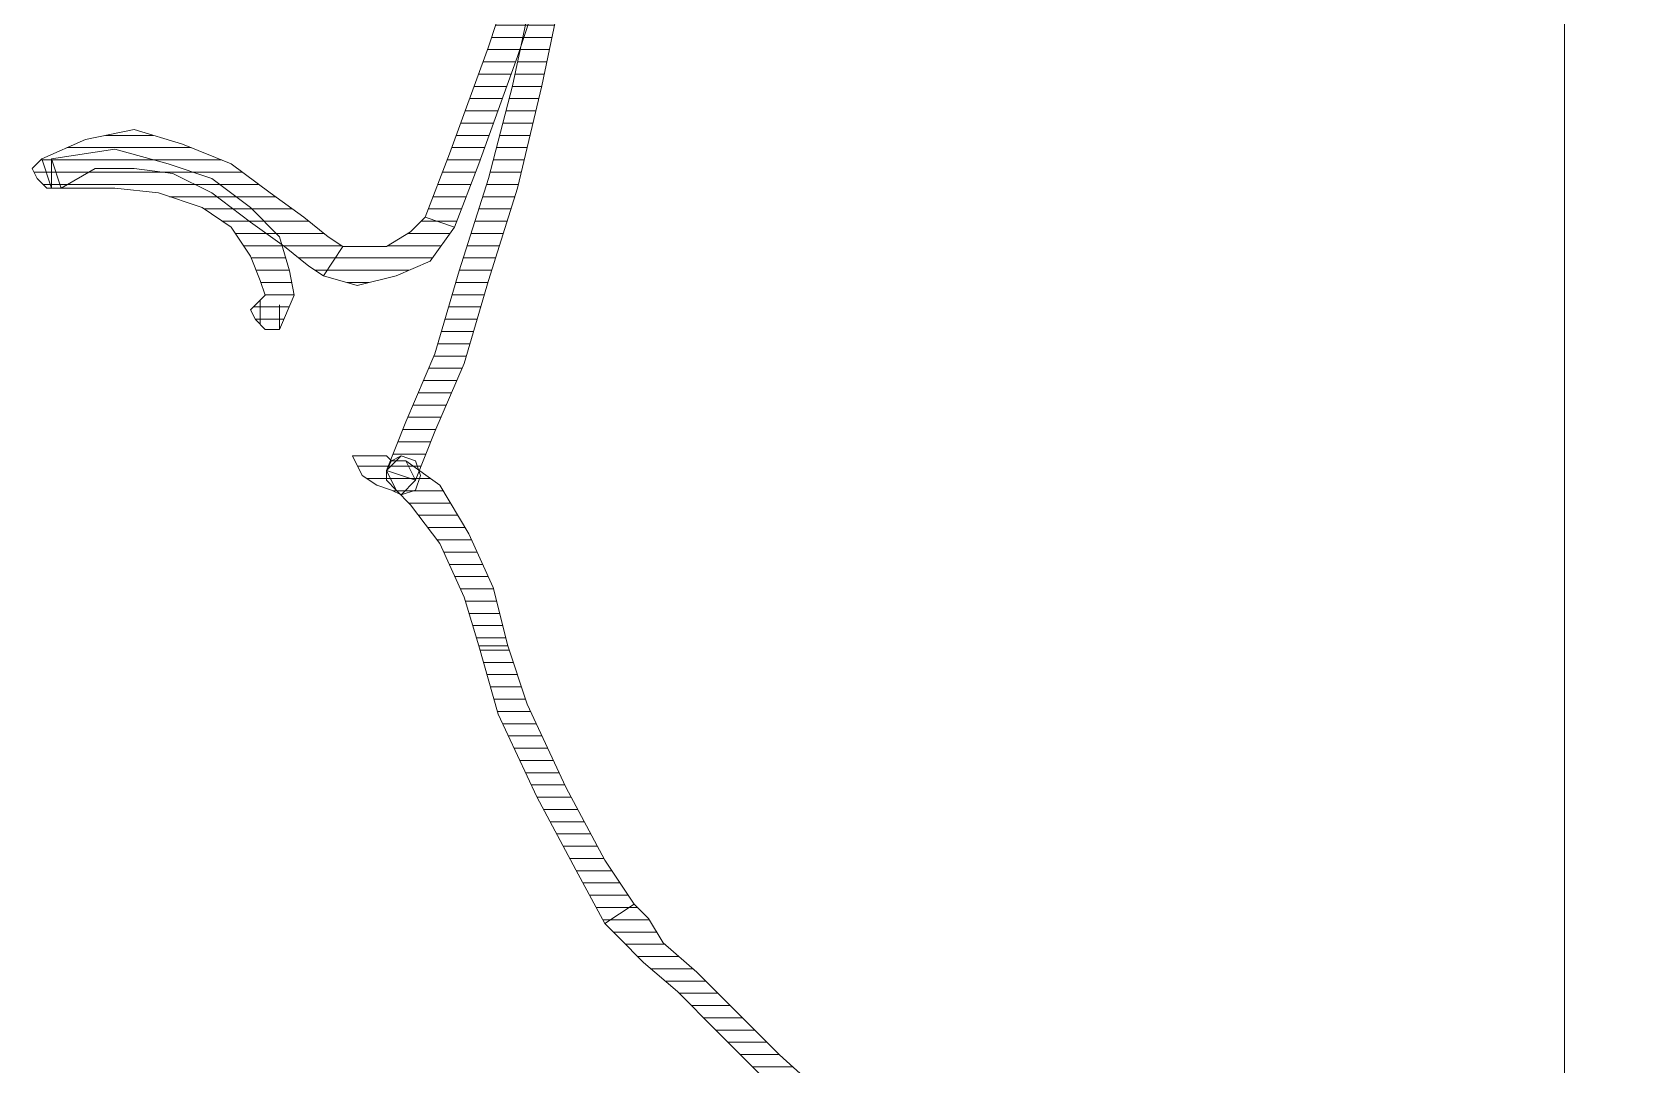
# Model space of a CAD drawing. Header units: centimetres. Extents: x 54005 to 61405, y 90310 to 94744.
# Drawn here: x 56850.01 to 56866.46, y 91921.99 to 91932.52 of the extents above; entities that cross this region are included whole.
import ezdxf

# ---------------------------------------------------------------- set-up
doc = ezdxf.new("R2010")
doc.units = ezdxf.units.CM
doc.header["$LTSCALE"] = 25
doc.layers.get('0').update_dxf_attribs({"lineweight": 0})
doc.layers.add('ÖLCULENDIRME', color=115, linetype='Continuous', lineweight=5)
pattern_1 = [(360, (-5108.51305, -673.59423), (1e-16, 0.125), [25])]

# ---------------------------------------------------------------- blocks, each defined once
blk = doc.blocks.new('by')
at = {"ltscale": 30}
h = blk.add_hatch(dxfattribs=at)
h.set_pattern_fill('DC_LINES', color=256, scale=0.1, style=0)
h.set_pattern_definition(pattern_1)
edge = h.paths.add_edge_path(flags=0)
edge.add_line((6396.845, 2243.931), (6396.697, 2244.08))
edge.add_line((6396.697, 2244.08), (6396.549, 2244.328))
edge.add_line((6396.549, 2244.328), (6396.203, 2244.627))
edge.add_line((6396.203, 2244.627), (6395.806, 2245.024))
edge.add_line((6395.806, 2245.024), (6395.362, 2245.471))
edge.add_line((6395.362, 2245.471), (6394.867, 2245.918))
edge.add_line((6394.867, 2245.918), (6394.372, 2246.464))
edge.add_line((6394.372, 2246.464), (6393.878, 2247.011))
edge.add_line((6393.878, 2247.011), (6394.075, 2247.21))
edge.add_line((6394.075, 2247.21), (6394.57, 2246.663))
edge.add_line((6394.57, 2246.663), (6395.064, 2246.117))
edge.add_line((6395.064, 2246.117), (6395.559, 2245.67))
edge.add_line((6395.559, 2245.67), (6396.005, 2245.223))
edge.add_line((6396.005, 2245.223), (6396.4, 2244.825))
edge.add_line((6396.4, 2244.825), (6396.747, 2244.527))
edge.add_line((6396.747, 2244.527), (6396.994, 2244.279))
edge.add_line((6396.994, 2244.279), (6397.142, 2244.13))
h = blk.add_hatch(dxfattribs=at)
h.set_pattern_fill('DC_LINES', color=256, scale=0.1, style=0)
h.set_pattern_definition(pattern_1)
edge = h.paths.add_edge_path(flags=0)
edge.add_line((6398.133, 2241.298), (6397.934, 2241.894))
edge.add_line((6397.934, 2241.894), (6397.539, 2242.739))
edge.add_line((6397.539, 2242.739), (6397.142, 2243.484))
edge.add_line((6397.142, 2243.484), (6396.845, 2243.931))
edge.add_line((6396.845, 2243.931), (6397.142, 2244.13))
edge.add_line((6397.142, 2244.13), (6397.439, 2243.583))
edge.add_line((6397.439, 2243.583), (6397.836, 2242.838))
edge.add_line((6397.836, 2242.838), (6398.231, 2241.994))
edge.add_line((6398.231, 2241.994), (6398.428, 2241.298))
h = blk.add_hatch(dxfattribs=at)
h.set_pattern_fill('DC_LINES', color=256, scale=0.1, style=0)
h.set_pattern_definition(pattern_1)
edge = h.paths.add_edge_path(flags=0)
edge.add_line((6399.072, 2239.609), (6399.171, 2239.411))
edge.add_line((6399.171, 2239.411), (6398.825, 2239.659))
edge.add_line((6398.825, 2239.659), (6398.528, 2240.156))
edge.add_line((6398.528, 2240.156), (6398.281, 2240.702))
edge.add_line((6398.281, 2240.702), (6398.133, 2241.298))
edge.add_line((6398.133, 2241.298), (6398.428, 2241.298))
edge.add_line((6398.428, 2241.298), (6398.578, 2240.802))
edge.add_line((6398.578, 2240.802), (6398.825, 2240.255))
edge.add_line((6398.825, 2240.255), (6399.122, 2239.858))
edge.add_line((6399.122, 2239.858), (6399.27, 2239.709))
edge.add_line((6399.27, 2239.709), (6399.369, 2239.51))
edge.add_line((6399.369, 2239.51), (6399.27, 2239.709))
edge.add_line((6399.27, 2239.709), (6399.369, 2239.609))
edge.add_line((6399.369, 2239.609), (6399.369, 2239.51))
edge.add_line((6399.369, 2239.51), (6399.319, 2239.411))
edge.add_line((6399.319, 2239.411), (6399.171, 2239.411))
h = blk.add_hatch(dxfattribs=at)
h.set_pattern_fill('DC_LINES', color=256, scale=0.1, style=0)
h.set_pattern_definition(pattern_1)
edge = h.paths.add_edge_path(flags=0)
edge.add_line((6399.072, 2239.609), (6399.22, 2239.758))
edge.add_line((6399.22, 2239.758), (6399.319, 2239.709))
edge.add_line((6399.319, 2239.709), (6399.468, 2239.659))
edge.add_line((6399.468, 2239.659), (6399.616, 2239.56))
edge.add_line((6399.616, 2239.56), (6399.716, 2239.361))
edge.add_line((6399.716, 2239.361), (6399.419, 2239.361))
edge.add_line((6399.419, 2239.361), (6399.369, 2239.361))
edge.add_line((6399.369, 2239.361), (6399.319, 2239.411))
edge.add_line((6399.319, 2239.411), (6399.22, 2239.361))
edge.add_line((6399.22, 2239.361), (6399.369, 2239.51))
edge.add_line((6399.369, 2239.51), (6399.22, 2239.361))
edge.add_line((6399.22, 2239.361), (6399.072, 2239.411))
edge.add_line((6399.072, 2239.411), (6399.023, 2239.56))
edge.add_line((6399.023, 2239.56), (6399.072, 2239.709))
edge.add_line((6399.072, 2239.709), (6399.22, 2239.758))
h = blk.add_hatch(dxfattribs=at)
h.set_pattern_fill('DC_LINES', color=256, scale=0.1, style=0)
h.set_pattern_definition(pattern_1)
edge = h.paths.add_edge_path(flags=0)
edge.add_line((6397.687, 2233.052), (6397.341, 2233.052))
edge.add_line((6397.341, 2233.052), (6397.439, 2233.798))
edge.add_line((6397.439, 2233.798), (6397.588, 2234.642))
edge.add_line((6397.588, 2234.642), (6397.786, 2235.586))
edge.add_line((6397.786, 2235.586), (6398.033, 2236.629))
edge.add_line((6398.033, 2236.629), (6398.33, 2237.573))
edge.add_line((6398.33, 2237.573), (6398.578, 2238.417))
edge.add_line((6398.578, 2238.417), (6398.874, 2239.113))
edge.add_line((6398.874, 2239.113), (6399.072, 2239.609))
edge.add_line((6399.072, 2239.609), (6399.369, 2239.51))
edge.add_line((6399.369, 2239.51), (6399.171, 2239.013))
edge.add_line((6399.171, 2239.013), (6398.874, 2238.318))
edge.add_line((6398.874, 2238.318), (6398.627, 2237.473))
edge.add_line((6398.627, 2237.473), (6398.33, 2236.53))
edge.add_line((6398.33, 2236.53), (6398.083, 2235.586))
edge.add_line((6398.083, 2235.586), (6397.884, 2234.642))
edge.add_line((6397.884, 2234.642), (6397.736, 2233.798))
edge.add_line((6397.736, 2233.798), (6397.736, 2233.052))
edge.add_line((6397.736, 2233.052), (6397.39, 2233.052))
edge.add_line((6397.39, 2233.052), (6397.736, 2233.052))
edge.add_line((6397.736, 2233.052), (6397.687, 2232.903))
edge.add_line((6397.687, 2232.903), (6397.539, 2232.854))
edge.add_line((6397.539, 2232.854), (6397.39, 2232.903))
edge.add_line((6397.39, 2232.903), (6397.341, 2233.052))
h = blk.add_hatch(dxfattribs=at)
h.set_pattern_fill('DC_LINES', color=256, scale=0.1, style=0)
h.set_pattern_definition(pattern_1)
edge = h.paths.add_edge_path(flags=0)
edge.add_line((6397.341, 2233.052), (6397.439, 2233.798))
edge.add_line((6397.439, 2233.798), (6397.588, 2234.642))
edge.add_line((6397.588, 2234.642), (6397.786, 2235.586))
edge.add_line((6397.786, 2235.586), (6398.033, 2236.629))
edge.add_line((6398.033, 2236.629), (6398.33, 2237.573))
edge.add_line((6398.33, 2237.573), (6398.578, 2238.417))
edge.add_line((6398.578, 2238.417), (6398.874, 2239.113))
edge.add_line((6398.874, 2239.113), (6399.072, 2239.609))
edge.add_line((6399.072, 2239.609), (6399.369, 2239.51))
edge.add_line((6399.369, 2239.51), (6399.171, 2239.013))
edge.add_line((6399.171, 2239.013), (6398.874, 2238.318))
edge.add_line((6398.874, 2238.318), (6398.627, 2237.473))
edge.add_line((6398.627, 2237.473), (6398.33, 2236.53))
edge.add_line((6398.33, 2236.53), (6398.083, 2235.586))
edge.add_line((6398.083, 2235.586), (6397.884, 2234.642))
edge.add_line((6397.884, 2234.642), (6397.736, 2233.798))
edge.add_line((6397.736, 2233.798), (6397.736, 2233.052))
h = blk.add_hatch(dxfattribs=at)
h.set_pattern_fill('DC_LINES', color=256, scale=0.1, style=0)
h.set_pattern_definition(pattern_1)
edge = h.paths.add_edge_path(flags=0)
edge.add_line((6400.655, 2238.02), (6400.655, 2237.771))
edge.add_line((6400.655, 2237.771), (6400.606, 2237.722))
edge.add_line((6400.606, 2237.722), (6400.655, 2237.573))
edge.add_line((6400.655, 2237.573), (6400.755, 2237.324))
edge.add_line((6400.755, 2237.324), (6400.952, 2237.026))
edge.add_line((6400.952, 2237.026), (6401.249, 2236.828))
edge.add_line((6401.249, 2236.828), (6401.694, 2236.679))
edge.add_line((6401.694, 2236.679), (6402.139, 2236.629))
edge.add_line((6402.139, 2236.629), (6402.783, 2236.629))
edge.add_line((6402.783, 2236.629), (6402.783, 2236.331))
edge.add_line((6402.783, 2236.331), (6402.139, 2236.232))
edge.add_line((6402.139, 2236.232), (6401.595, 2236.381))
edge.add_line((6401.595, 2236.381), (6401.15, 2236.53))
edge.add_line((6401.15, 2236.53), (6400.755, 2236.828))
edge.add_line((6400.755, 2236.828), (6400.458, 2237.126))
edge.add_line((6400.458, 2237.126), (6400.358, 2237.473))
edge.add_line((6400.358, 2237.473), (6400.309, 2237.722))
edge.add_line((6400.309, 2237.722), (6400.458, 2238.07))
edge.add_line((6400.458, 2238.07), (6400.458, 2237.821))
edge.add_line((6400.458, 2237.821), (6400.458, 2238.07))
edge.add_line((6400.458, 2238.07), (6400.606, 2238.07))
edge.add_line((6400.606, 2238.07), (6400.705, 2237.97))
edge.add_line((6400.705, 2237.97), (6400.755, 2237.871))
edge.add_line((6400.755, 2237.871), (6400.655, 2237.771))
h = blk.add_hatch(dxfattribs=at)
h.set_pattern_fill('DC_LINES', color=256, scale=0.1, style=0)
h.set_pattern_definition(pattern_1)
edge = h.paths.add_edge_path(flags=0)
edge.add_line((6399.814, 2237.225), (6399.666, 2237.225))
edge.add_line((6399.666, 2237.225), (6399.369, 2237.225))
edge.add_line((6399.369, 2237.225), (6399.122, 2237.076))
edge.add_line((6399.122, 2237.076), (6398.973, 2236.927))
edge.add_line((6398.973, 2236.927), (6398.676, 2237.026))
edge.add_line((6398.676, 2237.026), (6398.924, 2237.374))
edge.add_line((6398.924, 2237.374), (6399.27, 2237.523))
edge.add_line((6399.27, 2237.523), (6399.666, 2237.622))
edge.add_line((6399.666, 2237.622), (6400.012, 2237.523))
h = blk.add_hatch(dxfattribs=at)
h.set_pattern_fill('DC_LINES', color=256, scale=0.1, style=0)
h.set_pattern_definition(pattern_1)
edge = h.paths.add_edge_path(flags=0)
edge.add_line((6402.783, 2236.629), (6402.882, 2236.331))
edge.add_line((6402.882, 2236.331), (6402.436, 2236.132))
edge.add_line((6402.436, 2236.132), (6401.942, 2236.033))
edge.add_line((6401.942, 2236.033), (6401.447, 2236.182))
edge.add_line((6401.447, 2236.182), (6400.952, 2236.381))
edge.add_line((6400.952, 2236.381), (6400.556, 2236.679))
edge.add_line((6400.556, 2236.679), (6400.21, 2236.927))
edge.add_line((6400.21, 2236.927), (6399.963, 2237.126))
edge.add_line((6399.963, 2237.126), (6399.814, 2237.225))
edge.add_line((6399.814, 2237.225), (6400.012, 2237.523))
edge.add_line((6400.012, 2237.523), (6400.161, 2237.424))
edge.add_line((6400.161, 2237.424), (6400.408, 2237.225))
edge.add_line((6400.408, 2237.225), (6400.755, 2236.977))
edge.add_line((6400.755, 2236.977), (6401.15, 2236.679))
edge.add_line((6401.15, 2236.679), (6401.546, 2236.48))
edge.add_line((6401.546, 2236.48), (6401.942, 2236.43))
edge.add_line((6401.942, 2236.43), (6402.338, 2236.43))
edge.add_line((6402.338, 2236.43), (6402.684, 2236.629))
edge.add_line((6402.684, 2236.629), (6402.783, 2236.331))
edge.add_line((6402.783, 2236.331), (6402.684, 2236.629))
edge.add_line((6402.684, 2236.629), (6402.833, 2236.629))
edge.add_line((6402.833, 2236.629), (6402.931, 2236.53))
edge.add_line((6402.931, 2236.53), (6402.98, 2236.43))
edge.add_line((6402.98, 2236.43), (6402.882, 2236.331))
h = blk.add_hatch(dxfattribs=at)
h.set_pattern_fill('DC_LINES', color=256, scale=0.1, style=0)
h.set_pattern_definition(pattern_1)
edge = h.paths.add_edge_path(flags=0)
edge.add_line((6398.973, 2236.927), (6398.726, 2236.281))
edge.add_line((6398.726, 2236.281), (6398.33, 2235.188))
edge.add_line((6398.33, 2235.188), (6397.934, 2233.996))
edge.add_line((6397.934, 2233.996), (6397.687, 2233.052))
edge.add_line((6397.687, 2233.052), (6397.39, 2233.052))
edge.add_line((6397.39, 2233.052), (6397.637, 2234.096))
edge.add_line((6397.637, 2234.096), (6398.033, 2235.288))
edge.add_line((6398.033, 2235.288), (6398.428, 2236.381))
edge.add_line((6398.428, 2236.381), (6398.676, 2237.026))
for p, q in [((6395.362, 2245.471, -4.505), (6394.867, 2245.918, -4.505)), ((6395.559, 2245.67, -4.505), (6396.005, 2245.223, -4.505)), ((6395.806, 2245.024, -4.505), (6395.362, 2245.471, -4.505)), ((6396.005, 2245.223, -4.505), (6396.4, 2244.825, -4.505)), ((6396.203, 2244.627, -4.505), (6395.806, 2245.024, -4.505)), ((6396.4, 2244.825, -4.505), (6396.747, 2244.527, -4.505)), ((6396.549, 2244.328, -4.505), (6396.203, 2244.627, -4.505)), ((6396.747, 2244.527, -4.505), (6396.994, 2244.279, -4.505)), ((6396.697, 2244.08, -4.505), (6396.549, 2244.328, -4.505)), ((6396.994, 2244.279, -4.505), (6397.142, 2244.13, -4.505)), ((6396.845, 2243.931, -4.505), (6396.697, 2244.08, -4.505)), ((6397.142, 2244.13, -4.505), (6396.845, 2243.931, -4.505)), ((6396.845, 2243.931, -4.505), (6397.142, 2244.13, -4.505)), ((6397.142, 2244.13, -4.505), (6397.142, 2244.13, -4.505)), ((6397.142, 2244.13, -4.505), (6397.439, 2243.583, -4.505)), ((6396.845, 2243.931, -4.505), (6396.845, 2243.931, -4.505)), ((6396.845, 2243.931, -4.505), (6396.845, 2243.931, -4.505)), ((6397.142, 2243.484, -4.505), (6396.845, 2243.931, -4.505)), ((6397.439, 2243.583, -4.505), (6397.836, 2242.838, -4.505)), ((6397.539, 2242.739, -4.505), (6397.142, 2243.484, -4.505)), ((6397.836, 2242.838, -4.505), (6398.231, 2241.994, -4.505)), ((6397.934, 2241.894, -4.505), (6397.539, 2242.739, -4.505)), ((6398.231, 2241.994, -4.505), (6398.428, 2241.298, -4.505)), ((6398.133, 2241.298, -4.505), (6397.934, 2241.894, -4.505)), ((6398.133, 2241.298, -4.505), (6398.133, 2241.298, -4.505)), ((6398.428, 2241.298, -4.505), (6398.133, 2241.298, -4.505)), ((6398.133, 2241.298, -4.505), (6398.133, 2241.298, -4.505)), ((6398.281, 2240.702, -4.505), (6398.133, 2241.298, -4.505)), ((6398.133, 2241.298, -4.505), (6398.428, 2241.298, -4.505)), ((6398.428, 2241.298, -4.505), (6398.428, 2241.298, -4.505)), ((6398.428, 2241.298, -4.505), (6398.578, 2240.802, -4.505)), ((6398.578, 2240.802, -4.505), (6398.825, 2240.255, -4.505)), ((6398.528, 2240.156, -4.505), (6398.281, 2240.702, -4.505)), ((6398.825, 2239.659, -4.505), (6398.528, 2240.156, -4.505)), ((6398.825, 2240.255, -4.505), (6399.122, 2239.858, -4.505)), ((6399.122, 2239.858, -4.505), (6399.27, 2239.709, -4.505)), ((6399.171, 2239.411, -4.505), (6398.825, 2239.659, -4.505)), ((6399.023, 2239.56, -4.505), (6399.072, 2239.709, -4.505)), ((6399.072, 2239.609, -4.505), (6399.22, 2239.758, -4.505)), ((6399.072, 2239.709, -4.505), (6399.22, 2239.758, -4.505)), ((6399.22, 2239.758, -4.505), (6399.072, 2239.609, -4.505)), ((6399.22, 2239.758, -4.505), (6399.319, 2239.709, -4.505)), ((6399.27, 2239.709, -4.505), (6399.369, 2239.51, -4.505)), ((6399.369, 2239.51, -4.505), (6399.27, 2239.709, -4.505)), ((6399.27, 2239.709, -4.505), (6399.369, 2239.609, -4.505)), ((6399.319, 2239.709, -4.505), (6399.468, 2239.659, -4.505)), ((6399.468, 2239.659, -4.505), (6399.616, 2239.56, -4.505)), ((6398.874, 2239.113, -4.505), (6399.072, 2239.609, -4.505)), ((6398.874, 2239.113, -4.505), (6399.072, 2239.609, -4.505)), ((6399.072, 2239.411, -4.505), (6399.023, 2239.56, -4.505)), ((6399.072, 2239.609, -4.505), (6399.171, 2239.411, -4.505)), ((6399.171, 2239.411, -4.505), (6399.072, 2239.609, -4.505)), ((6399.072, 2239.609, -4.505), (6399.072, 2239.609, -4.505)), ((6399.072, 2239.609, -4.505), (6399.369, 2239.51, -4.505)), ((6399.072, 2239.609, -4.505), (6399.369, 2239.51, -4.505)), ((6399.072, 2239.609, -4.505), (6399.072, 2239.609, -4.505)), ((6399.369, 2239.51, -4.505), (6399.171, 2239.013, -4.505)), ((6399.369, 2239.51, -4.505), (6399.171, 2239.013, -4.505)), ((6399.22, 2239.361, -4.505), (6399.369, 2239.51, -4.505)), ((6399.369, 2239.51, -4.505), (6399.22, 2239.361, -4.505)), ((6399.369, 2239.51, -4.505), (6399.319, 2239.411, -4.505)), ((6399.369, 2239.609, -4.505), (6399.369, 2239.51, -4.505)), ((6399.616, 2239.56, -4.505), (6399.716, 2239.361, -4.505)), ((6399.22, 2239.361, -4.505), (6399.072, 2239.411, -4.505)), ((6399.319, 2239.411, -4.505), (6399.171, 2239.411, -4.505)), ((6399.319, 2239.411, -4.505), (6399.22, 2239.361, -4.505)), ((6399.369, 2239.361, -4.505), (6399.319, 2239.411, -4.505)), ((6399.419, 2239.361, -4.505), (6399.369, 2239.361, -4.505)), ((6399.716, 2239.361, -4.505), (6399.419, 2239.361, -4.505)), ((6399.419, 2239.361, -4.505), (6399.419, 2239.361, -4.505)), ((6398.578, 2238.417, -4.505), (6398.874, 2239.113, -4.505)), ((6398.578, 2238.417, -4.505), (6398.874, 2239.113, -4.505)), ((6399.171, 2239.013, -4.505), (6398.874, 2238.318, -4.505)), ((6399.171, 2239.013, -4.505), (6398.874, 2238.318, -4.505)), ((6398.33, 2237.573, -4.505), (6398.578, 2238.417, -4.505)), ((6398.33, 2237.573, -4.505), (6398.578, 2238.417, -4.505)), ((6398.874, 2238.318, -4.505), (6398.627, 2237.473, -4.505)), ((6398.874, 2238.318, -4.505), (6398.627, 2237.473, -4.505)), ((6400.309, 2237.722, -4.505), (6400.458, 2238.07, -4.505)), ((6400.458, 2238.07, -4.505), (6400.458, 2237.821, -4.505)), ((6400.458, 2237.821, -4.505), (6400.458, 2238.07, -4.505)), ((6400.458, 2238.07, -4.505), (6400.606, 2238.07, -4.505)), ((6400.606, 2238.07, -4.505), (6400.705, 2237.97, -4.505)), ((6400.655, 2238.02, -4.505), (6400.655, 2237.771, -4.505)), ((6400.655, 2237.771, -4.505), (6400.655, 2238.02, -4.505)), ((6400.655, 2238.02, -4.505), (6400.655, 2238.02, -4.505)), ((6400.755, 2237.871, -4.505), (6400.655, 2237.771, -4.505)), ((6400.705, 2237.97, -4.505), (6400.755, 2237.871, -4.505)), ((6400.358, 2237.473, -4.505), (6400.309, 2237.722, -4.505)), ((6400.655, 2237.771, -4.505), (6400.606, 2237.722, -4.505)), ((6400.606, 2237.722, -4.505), (6400.655, 2237.573, -4.505)), ((6398.033, 2236.629, -4.505), (6398.33, 2237.573, -4.505)), ((6398.033, 2236.629, -4.505), (6398.33, 2237.573, -4.505)), ((6398.924, 2237.374, -4.505), (6399.27, 2237.523, -4.505)), ((6399.27, 2237.523, -4.505), (6399.666, 2237.622, -4.505)), ((6399.666, 2237.622, -4.505), (6400.012, 2237.523, -4.505)), ((6399.814, 2237.225, -4.505), (6400.012, 2237.523, -4.505)), ((6400.012, 2237.523, -4.505), (6399.814, 2237.225, -4.505)), ((6400.012, 2237.523, -4.505), (6400.161, 2237.424, -4.505)), ((6400.012, 2237.523, -4.505), (6400.012, 2237.523, -4.505)), ((6400.655, 2237.573, -4.505), (6400.755, 2237.324, -4.505)), ((6398.627, 2237.473, -4.505), (6398.33, 2236.53, -4.505)), ((6398.627, 2237.473, -4.505), (6398.33, 2236.53, -4.505)), ((6398.676, 2237.026, -4.505), (6398.924, 2237.374, -4.505)), ((6400.161, 2237.424, -4.505), (6400.408, 2237.225, -4.505)), ((6400.458, 2237.126, -4.505), (6400.358, 2237.473, -4.505)), ((6399.369, 2237.225, -4.505), (6399.122, 2237.076, -4.505)), ((6399.666, 2237.225, -4.505), (6399.369, 2237.225, -4.505)), ((6399.814, 2237.225, -4.505), (6399.666, 2237.225, -4.505)), ((6399.963, 2237.126, -4.505), (6399.814, 2237.225, -4.505)), ((6399.814, 2237.225, -4.505), (6399.814, 2237.225, -4.505)), ((6399.814, 2237.225, -4.505), (6399.814, 2237.225, -4.505)), ((6400.408, 2237.225, -4.505), (6400.755, 2236.977, -4.505)), ((6400.755, 2237.324, -4.505), (6400.952, 2237.026, -4.505)), ((6398.428, 2236.381, -4.505), (6398.676, 2237.026, -4.505)), ((6398.676, 2237.026, -4.505), (6398.676, 2237.026, -4.505)), ((6398.676, 2237.026, -4.505), (6398.973, 2236.927, -4.505)), ((6398.973, 2236.927, -4.505), (6398.676, 2237.026, -4.505)), ((6399.122, 2237.076, -4.505), (6398.973, 2236.927, -4.505)), ((6400.21, 2236.927, -4.505), (6399.963, 2237.126, -4.505)), ((6400.755, 2236.828, -4.505), (6400.458, 2237.126, -4.505)), ((6400.952, 2237.026, -4.505), (6401.249, 2236.828, -4.505)), ((6398.973, 2236.927, -4.505), (6398.726, 2236.281, -4.505)), ((6398.973, 2236.927, -4.505), (6398.973, 2236.927, -4.505)), ((6398.973, 2236.927, -4.505), (6398.973, 2236.927, -4.505)), ((6400.556, 2236.679, -4.505), (6400.21, 2236.927, -4.505)), ((6400.755, 2236.977, -4.505), (6401.15, 2236.679, -4.505)), ((6400.952, 2236.381, -4.505), (6400.556, 2236.679, -4.505)), ((6401.15, 2236.53, -4.505), (6400.755, 2236.828, -4.505)), ((6401.15, 2236.679, -4.505), (6401.546, 2236.48, -4.505)), ((6401.249, 2236.828, -4.505), (6401.694, 2236.679, -4.505)), ((6401.694, 2236.679, -4.505), (6402.139, 2236.629, -4.505)), ((6397.786, 2235.586, -4.505), (6398.033, 2236.629, -4.505)), ((6397.786, 2235.586, -4.505), (6398.033, 2236.629, -4.505)), ((6398.33, 2236.53, -4.505), (6398.083, 2235.586, -4.505)), ((6398.33, 2236.53, -4.505), (6398.083, 2235.586, -4.505)), ((6401.595, 2236.381, -4.505), (6401.15, 2236.53, -4.505)), ((6402.139, 2236.629, -4.505), (6402.783, 2236.629, -4.505)), ((6402.338, 2236.43, -4.505), (6402.684, 2236.629, -4.505)), ((6402.684, 2236.629, -4.505), (6402.783, 2236.331, -4.505)), ((6402.783, 2236.331, -4.505), (6402.684, 2236.629, -4.505)), ((6402.684, 2236.629, -4.505), (6402.833, 2236.629, -4.505)), ((6402.783, 2236.629, -4.505), (6402.783, 2236.331, -4.505)), ((6402.783, 2236.629, -4.505), (6402.882, 2236.331, -4.505)), ((6402.882, 2236.331, -4.505), (6402.783, 2236.629, -4.505)), ((6402.783, 2236.629, -4.505), (6402.783, 2236.629, -4.505)), ((6402.833, 2236.629, -4.505), (6402.931, 2236.53, -4.505)), ((6402.931, 2236.53, -4.505), (6402.98, 2236.43, -4.505)), ((6398.033, 2235.288, -4.505), (6398.428, 2236.381, -4.505)), ((6401.447, 2236.182, -4.505), (6400.952, 2236.381, -4.505)), ((6401.546, 2236.48, -4.505), (6401.942, 2236.43, -4.505)), ((6402.139, 2236.232, -4.505), (6401.595, 2236.381, -4.505)), ((6401.942, 2236.43, -4.505), (6402.338, 2236.43, -4.505)), ((6402.98, 2236.43, -4.505), (6402.882, 2236.331, -4.505)), ((6398.726, 2236.281, -4.505), (6398.33, 2235.188, -4.505)), ((6401.942, 2236.033, -4.505), (6401.447, 2236.182, -4.505)), ((6402.783, 2236.331, -4.505), (6402.139, 2236.232, -4.505)), ((6402.882, 2236.331, -4.505), (6402.436, 2236.132, -4.505)), ((6402.436, 2236.132, -4.505), (6401.942, 2236.033, -4.505)), ((6397.588, 2234.642, -4.505), (6397.786, 2235.586, -4.505)), ((6397.588, 2234.642, -4.505), (6397.786, 2235.586, -4.505)), ((6398.083, 2235.586, -4.505), (6397.884, 2234.642, -4.505)), ((6398.083, 2235.586, -4.505), (6397.884, 2234.642, -4.505)), ((6397.637, 2234.096, -4.505), (6398.033, 2235.288, -4.505)), ((6398.33, 2235.188, -4.505), (6397.934, 2233.996, -4.505))]:
    blk.add_line(p, q, dxfattribs=at)
at = {"ltscale": 30, "elevation": -4.505}
blk.add_lwpolyline([(6387.358, 2196.359), (6350.358, 2196.359), (6350.358, 2249.359), (6387.358, 2249.359)], close=True, dxfattribs=at)

msp = doc.modelspace()

# ---------------------------------------------------------------- block references
at = {"layer": 'ÖLCULENDIRME', "rotation": 180}
msp.add_blockref('by', (63252.992, 94167.561, 4.505), dxfattribs=at)

doc.saveas('drawing.dxf')
